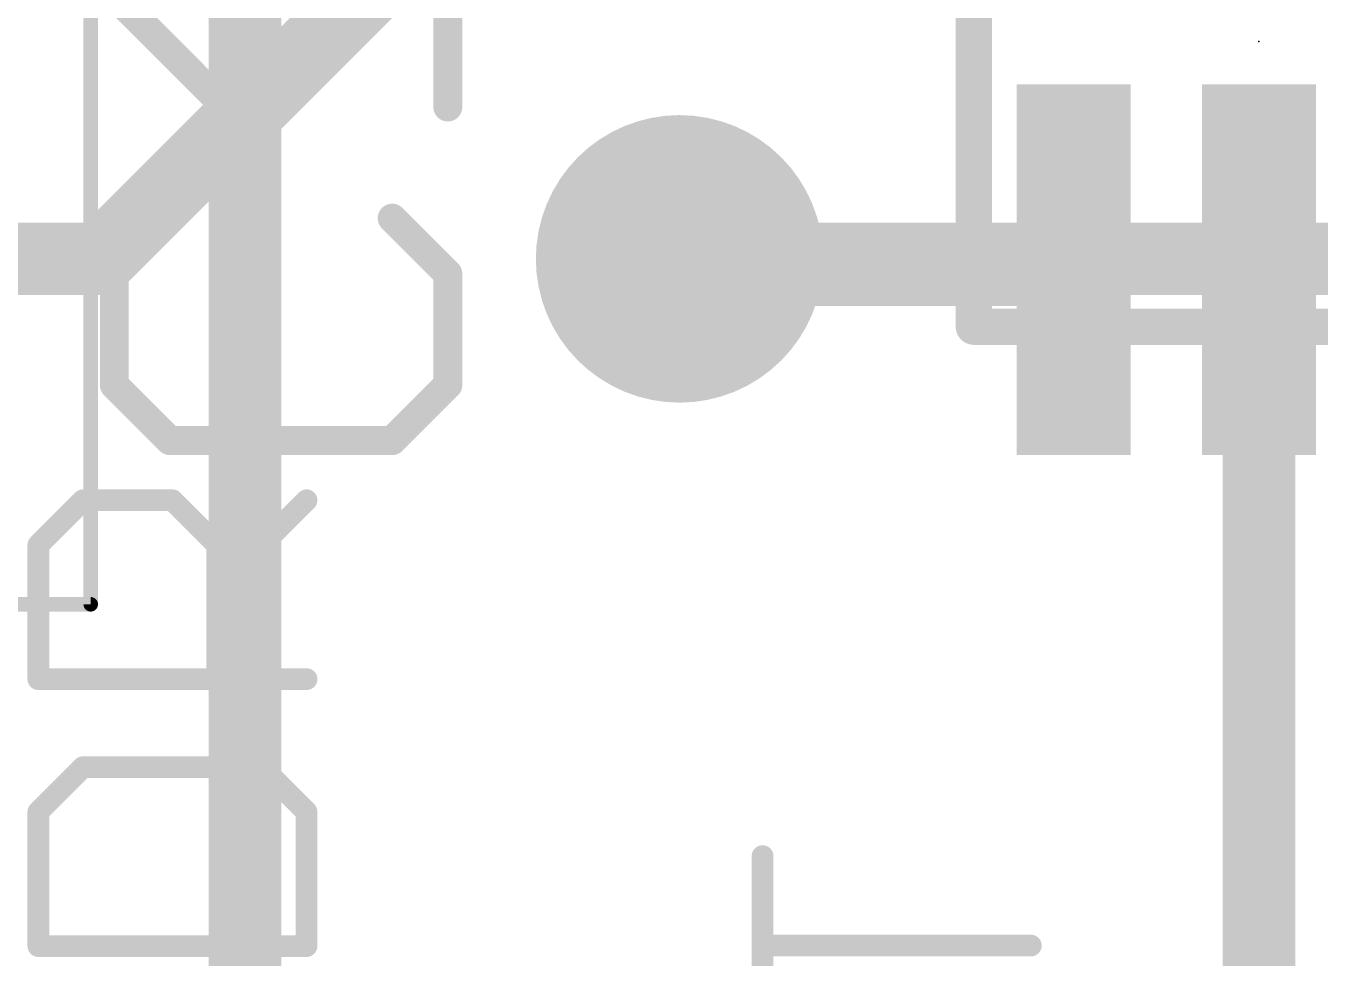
# Model space of a CAD drawing. Extents: x 0 to 17.8, y 0 to 17.
# Drawn here: x 4.566 to 9.104, y 5.677 to 8.945 of the extents above; entities that cross this region are included whole.
import ezdxf

# ---------------------------------------------------------------- set-up
doc = ezdxf.new("R2010")
doc.units = 0
for name, color, linetype in [('1', 12, 'CONTINUOUS'), ('16', 132, 'CONTINUOUS'), ('18', 110, 'CONTINUOUS'), ('21', 40, 'CONTINUOUS'), ('23', 53, 'CONTINUOUS'), ('25', 253, 'CONTINUOUS'), ('39', 12, 'CONTINUOUS'), ('51', 253, 'CONTINUOUS')]:
    doc.layers.add(name, color=color, linetype=linetype)

# ---------------------------------------------------------------- blocks, each defined once
blk = doc.blocks.new('RECT')
blk.add_solid([(-0.5, -0.5), (0.5, -0.5), (-0.5, 0.5), (0.5, 0.5)])
blk = doc.blocks.new('ROUNDV')
at = {"const_width": 0.5}
blk.add_lwpolyline([(0, -0.25, 1), (0, 0.25, 1), (0, -0.25)], format="xyb", dxfattribs=at)

msp = doc.modelspace()

# ---------------------------------------------------------------- linework, layer by layer
at = {"layer": '1', "const_width": 0.254}
for points in [[(4.826, 8.128), (6.388, 9.69)], [(3.898, 8.128), (4.826, 8.128)], [(6.858, 8.128), (6.896, 8.09)], [(6.896, 8.09), (8.24, 8.09)], [(8.89, 5.334), (8.89, 8.09)]]:
    msp.add_lwpolyline(points, dxfattribs=at)
at = {"layer": '1', "const_width": 0.127}
for points in [[(4.7811, 8.1729, 1), (4.8709, 8.0831)], [(4.826, 8.0645, 1), (4.826, 8.1915)], [(6.9029, 8.1729, 1), (6.8131, 8.0831)], [(6.896, 8.1535, 1), (6.896, 8.0265)], [(8.24, 8.0265, 1), (8.24, 8.1535)], [(8.9535, 8.09, 1), (8.8265, 8.09)], [(6.8511, 8.0451, 1), (6.9409, 8.1349)]]:
    msp.add_lwpolyline(points, format="xyb", dxfattribs=at)
at = {"layer": '16', "const_width": 0.254}
for points in [[(5.334, 2.794), (5.334, 10.414)], [(9.398, 8.128), (6.858, 8.128)]]:
    msp.add_lwpolyline(points, dxfattribs=at)
at = {"layer": '16', "const_width": 0.127}
msp.add_lwpolyline([(6.858, 8.1915, 1), (6.858, 8.0645)], format="xyb", dxfattribs=at)
at = {"layer": '21', "const_width": 0.0762}
for points in [[(4.6093, 7.125), (4.7661, 7.2817)], [(4.7661, 7.2817), (5.0796, 7.2817)], [(5.0796, 7.2817), (5.2364, 7.125)], [(5.2364, 6.9682), (5.5499, 7.2817)], [(4.6093, 6.6547), (4.6093, 7.125)], [(5.2364, 7.125), (5.2364, 6.6547)], [(5.5499, 6.6547), (4.6093, 6.6547)], [(4.7661, 6.3462), (4.6093, 6.1894)], [(5.3931, 6.3462), (4.7661, 6.3462)], [(5.5499, 6.1894), (5.3931, 6.3462)], [(4.6093, 6.1894), (4.6093, 5.7191)], [(5.5499, 5.7191), (5.5499, 6.1894)], [(7.1493, 5.4073), (7.1493, 6.0344)], [(4.6093, 5.7191), (5.5499, 5.7191)], [(8.0899, 5.7208), (7.1493, 5.7208)]]:
    msp.add_lwpolyline(points, dxfattribs=at)
at = {"layer": '21', "const_width": 0.0381}
for points in [[(4.7661, 7.3008, 1), (4.7661, 7.2627)], [(4.7795, 7.2683, 1), (4.7526, 7.2952)], [(5.0931, 7.2952, 1), (5.0661, 7.2683)], [(5.0796, 7.2627, 1), (5.0796, 7.3008)], [(5.5634, 7.2683, 1), (5.5364, 7.2952)], [(4.6283, 7.125, 1), (4.5902, 7.125)], [(4.5958, 7.1384, 1), (4.6228, 7.1115)], [(5.2554, 7.125, 1), (5.2173, 7.125)], [(5.2229, 7.1115, 1), (5.2498, 7.1384)], [(5.2229, 6.9817, 1), (5.2498, 6.9547)], [(4.6093, 6.6737, 1), (4.6093, 6.6356)], [(4.5902, 6.6547, 1), (4.6283, 6.6547)], [(5.2173, 6.6547, 1), (5.2554, 6.6547)], [(5.5499, 6.6356, 1), (5.5499, 6.6737)], [(4.7661, 6.3653, 1), (4.7661, 6.3272)], [(4.7795, 6.3327, 1), (4.7526, 6.3597)], [(5.4066, 6.3597, 1), (5.3797, 6.3327)], [(5.3931, 6.3272, 1), (5.3931, 6.3653)], [(4.6283, 6.1894, 1), (4.5902, 6.1894)], [(4.5958, 6.2029, 1), (4.6228, 6.176)], [(5.569, 6.1894, 1), (5.5309, 6.1894)], [(5.5364, 6.176, 1), (5.5634, 6.2029)], [(7.1683, 6.0344, 1), (7.1302, 6.0344)], [(4.6093, 5.7382, 1), (4.6093, 5.7001)], [(4.5902, 5.7191, 1), (4.6283, 5.7191)], [(5.5309, 5.7191, 1), (5.569, 5.7191)], [(5.5499, 5.7001, 1), (5.5499, 5.7382)], [(7.1493, 5.7399, 1), (7.1493, 5.7018)], [(8.0899, 5.7018, 1), (8.0899, 5.7399)]]:
    msp.add_lwpolyline(points, format="xyb", dxfattribs=at)
at = {"layer": '23'}
msp.add_point((8.89, 8.89), dxfattribs=at)
at = {"layer": '25', "const_width": 0.1016}
for points in [[(6.0452, 8.6604), (6.0452, 9.44)], [(5.2656, 8.6604), (4.8758, 9.0502)], [(5.0707, 8.2706), (4.8758, 8.0757)], [(6.0452, 8.0757), (5.8503, 8.2706)], [(4.8758, 8.0757), (4.8758, 7.6859)], [(6.0452, 7.6859), (6.0452, 8.0757)], [(4.8758, 7.6859), (5.0707, 7.491)], [(5.8503, 7.491), (6.0452, 7.6859)], [(5.0707, 7.491), (5.8503, 7.491)]]:
    msp.add_lwpolyline(points, dxfattribs=at)
at = {"layer": '25', "const_width": 0.0508}
for points in [[(5.2476, 8.6424, 1), (5.2836, 8.6784)], [(6.0198, 8.6604, 1), (6.0706, 8.6604)], [(5.0887, 8.2526, 1), (5.0527, 8.2886)], [(5.8683, 8.2886, 1), (5.8323, 8.2526)], [(4.9012, 8.0757, 1), (4.8504, 8.0757)], [(6.0706, 8.0757, 1), (6.0198, 8.0757)], [(4.8578, 8.0937, 1), (4.8938, 8.0577)], [(6.0272, 8.0577, 1), (6.0632, 8.0937)], [(4.8938, 7.7039, 1), (4.8578, 7.6679)], [(6.0632, 7.6679, 1), (6.0272, 7.7039)], [(4.8504, 7.6859, 1), (4.9012, 7.6859)], [(6.0198, 7.6859, 1), (6.0706, 7.6859)], [(5.0707, 7.5164, 1), (5.0707, 7.4656)], [(5.8503, 7.4656, 1), (5.8503, 7.5164)], [(5.0527, 7.473, 1), (5.0887, 7.509)], [(5.8323, 7.509, 1), (5.8683, 7.473)]]:
    msp.add_lwpolyline(points, format="xyb", dxfattribs=at)
at = {"layer": '39', "const_width": 0.0508}
for points in [[(4.793, 10.863), (4.793, 6.917)], [(4.793, 6.917), (2.827, 6.917)]]:
    msp.add_lwpolyline(points, dxfattribs=at)
at = {"layer": '39', "const_width": 0.0254}
for points in [[(4.7803, 6.917, 1), (4.8057, 6.917)], [(4.793, 6.9043, 1), (4.793, 6.9297)]]:
    msp.add_lwpolyline(points, format="xyb", dxfattribs=at)
at = {"layer": '51', "const_width": 0.127}
for points in [[(7.89, 7.89), (7.89, 9.89)], [(9.89, 7.89), (7.89, 7.89)]]:
    msp.add_lwpolyline(points, dxfattribs=at)
at = {"layer": '51', "const_width": 0.0635}
for points in [[(7.89, 7.9218, 1), (7.89, 7.8583)], [(7.8583, 7.89, 1), (7.9218, 7.89)]]:
    msp.add_lwpolyline(points, format="xyb", dxfattribs=at)

# ---------------------------------------------------------------- block references
at = {"layer": '1', "xscale": 1.3, "yscale": 0.4, "rotation": 270}
for p in [(8.24, 8.09), (8.89, 8.09)]:
    msp.add_blockref('RECT', p, dxfattribs=at)
at = {"layer": '18', "xscale": 1.008, "yscale": 1.008}
msp.add_blockref('ROUNDV', (6.858, 8.128), dxfattribs=at)
msp.add_blockref('ROUNDV', (6.858, 8.128), dxfattribs=at)

doc.saveas('drawing.dxf')
